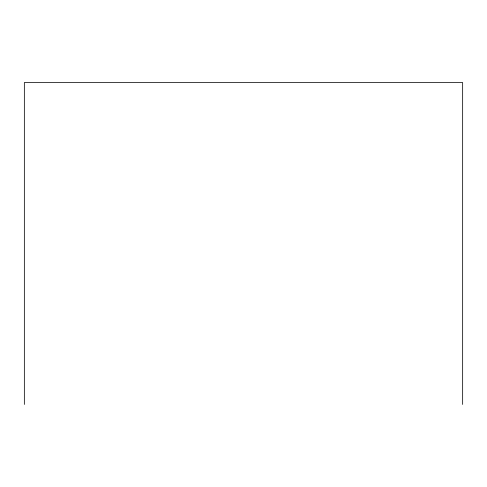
<?xml version="1.0" encoding="UTF-8"?>
<svg xmlns="http://www.w3.org/2000/svg" width="487" height="487" viewBox="0 0 487 487"><rect width="100%" height="100%" fill="white"/><g stroke="black" fill="none" stroke-linecap="round" stroke-linejoin="round"><path stroke-width="0.73" d="M462.65 404.447L462.65 82.553L24.35 82.553L24.35 404.447"/></g></svg>
